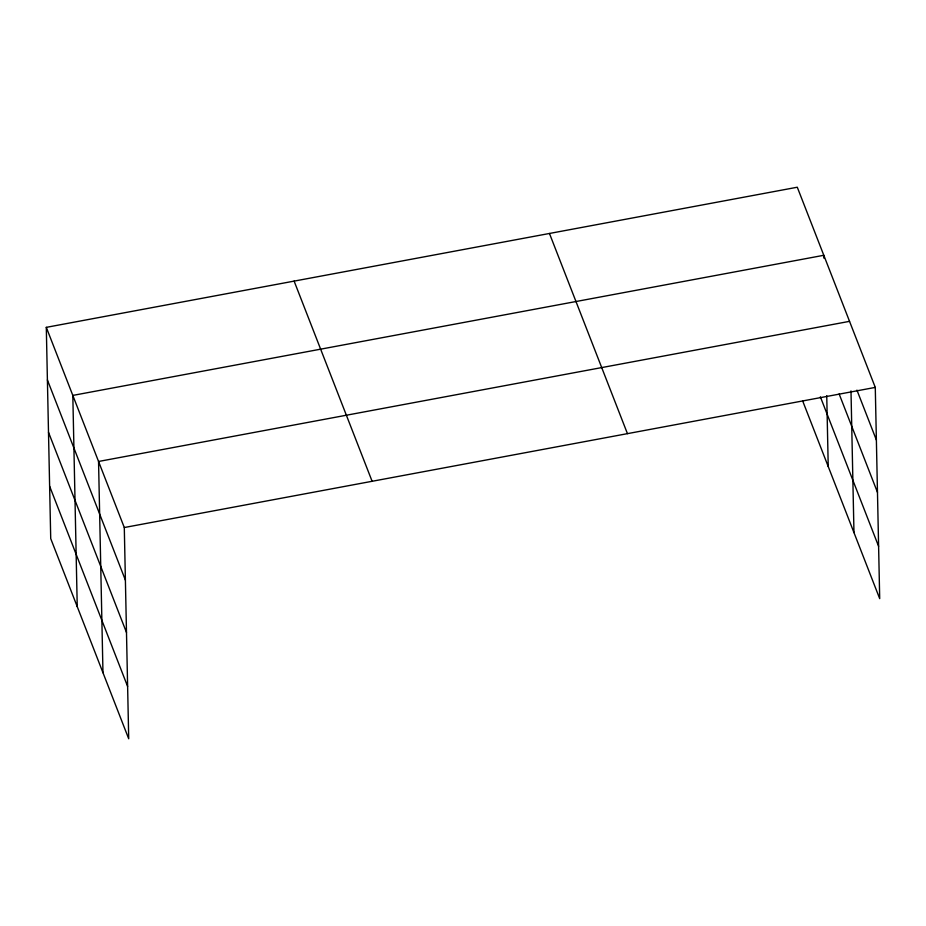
<?xml version="1.0" encoding="UTF-8"?>
<svg xmlns="http://www.w3.org/2000/svg" width="926" height="926" viewBox="0 0 926 926"><rect width="100%" height="100%" fill="white"/><g stroke="black" fill="none" stroke-linecap="round" stroke-linejoin="round"><path stroke-width="1.39" d="M46.3 327.353L124.292 527.531L128.714 738.774L50.722 538.596L46.3 327.353L797.286 187.226L875.278 387.404L879.7 598.647L802.749 401.143M849.536 321.345L98.55 461.472L102.971 672.716M124.292 527.531L875.278 387.404M856.944 390.124L876.378 440M839.13 393.944L877.478 492.354M820.367 396.826L878.6 546.294M549.465 233.468L627.446 433.646M294.121 281.11L372.113 481.288M47.4 379.938L125.392 580.116M48.499 432.303L126.492 632.47M49.634 486.243L127.614 686.421M850.994 390.922L853.969 532.589M823.862 258.134L823.804 255.287L72.818 395.414L77.24 606.657M826.744 395.726L828.226 466.53"/></g></svg>
